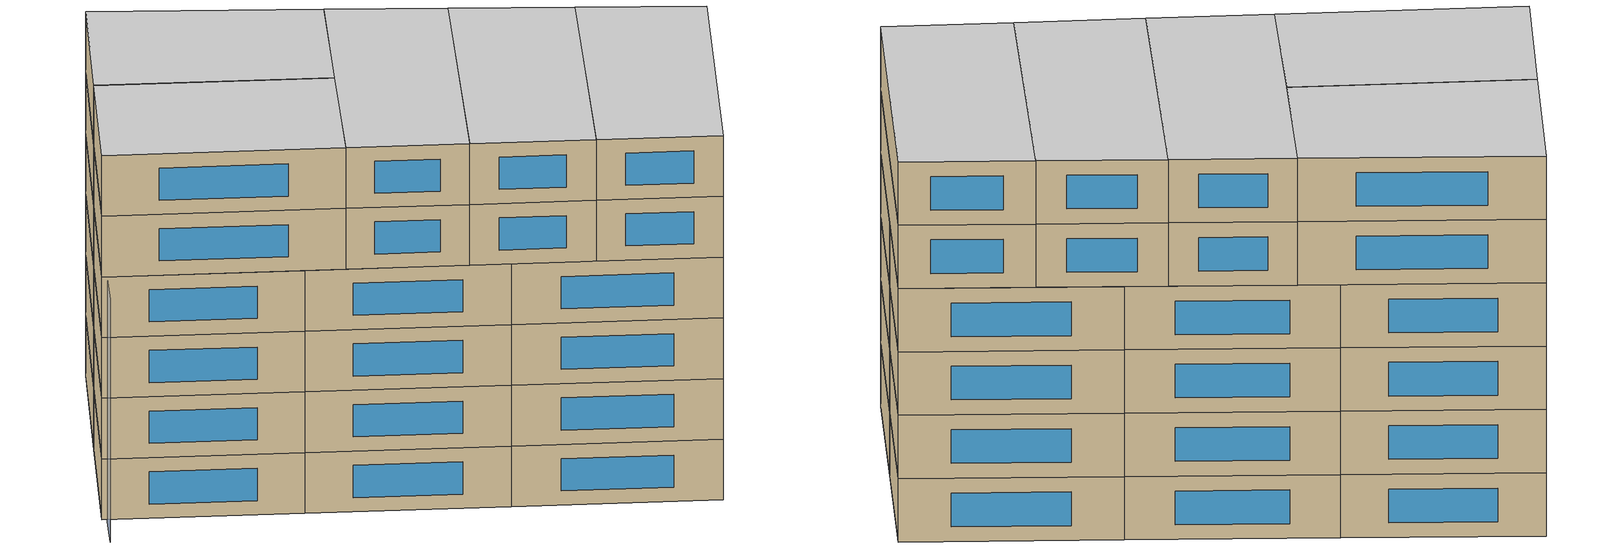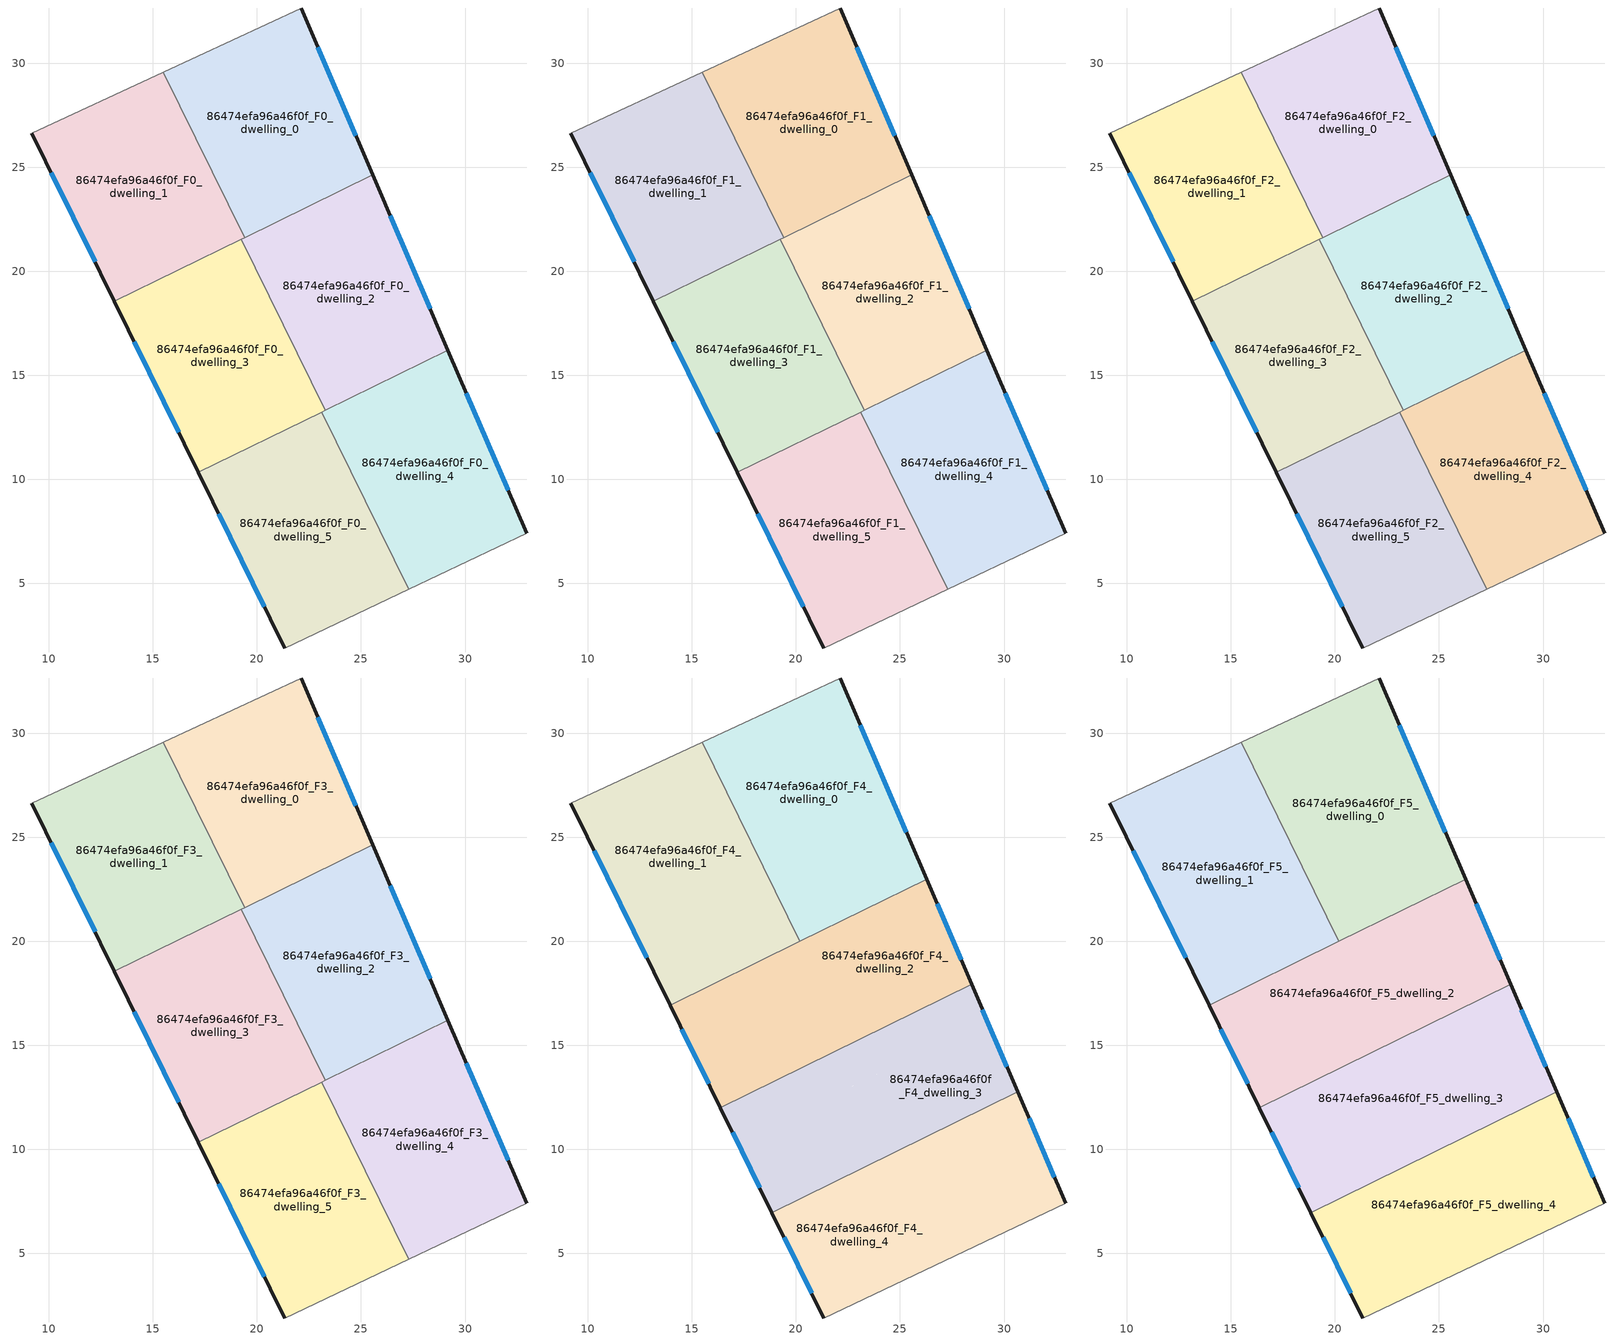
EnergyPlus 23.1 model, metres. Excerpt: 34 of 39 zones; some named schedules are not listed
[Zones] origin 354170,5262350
86474efa96a46f0f_F0_dwelling_0
 floor ground (EU_floor_Construction): 22.13,32.65 25.56,24.64 19.41,21.62 15.5,29.57 z0
 wall outside (EU_wall_Construction): 25.56,24.64 22.13,32.65 z0:3
 wall adiabatic (EU_wall_Construction): 22.13,32.65 15.5,29.57 z0:3
 wall to 86474efa96a46f0f_F0_dwelling_1 (EU_wall_Construction): 15.5,29.57 19.41,21.62 z0:3
 wall to 86474efa96a46f0f_F0_dwelling_2 (EU_wall_Construction): 19.41,21.62 25.56,24.64 z0:3
 window (EU_Window_Construction): 24.76,26.52 22.93,30.77 z0.7:2.3
86474efa96a46f0f_F0_dwelling_1
 floor ground (EU_floor_Construction): 15.5,29.57 19.41,21.62 13.16,18.55 9.19,26.63 z0
 wall outside (EU_wall_Construction): 9.19,26.63 13.16,18.55 z0:3
 wall adiabatic (EU_wall_Construction): 15.5,29.57 9.19,26.63 z0:3
 wall to 86474efa96a46f0f_F0_dwelling_3 (EU_wall_Construction): 13.16,18.55 19.26,21.55 z0:3
 wall to 86474efa96a46f0f_F0_dwelling_2 (EU_wall_Construction): 19.26,21.54 19.41,21.62 z0:3
 window (EU_Window_Construction): 10.12,24.74 12.22,20.45 z0.7:2.3
86474efa96a46f0f_F0_dwelling_2
 floor ground (EU_floor_Construction): 25.56,24.64 29.18,16.22 23.29,13.33 19.26,21.54 z0
 wall outside (EU_wall_Construction): 29.18,16.22 25.56,24.64 z0:3
 wall to 86474efa96a46f0f_F0_dwelling_3 (EU_wall_Construction): 19.26,21.54 23.29,13.33 z0:3
 wall to 86474efa96a46f0f_F0_dwelling_4 (EU_wall_Construction): 23.29,13.33 29.18,16.22 z0:3
 window (EU_Window_Construction): 28.33,18.19 26.41,22.66 z0.7:2.3
86474efa96a46f0f_F0_dwelling_3
 floor ground (EU_floor_Construction): 19.26,21.54 23.29,13.33 17.19,10.34 13.16,18.55 z0
 wall outside (EU_wall_Construction): 13.16,18.55 17.19,10.34 z0:3
 wall to 86474efa96a46f0f_F0_dwelling_5 (EU_wall_Construction): 17.19,10.34 23.11,13.24 z0:3
 wall to 86474efa96a46f0f_F0_dwelling_4 (EU_wall_Construction): 23.1,13.24 23.29,13.33 z0:3
 window (EU_Window_Construction): 14.1,16.62 16.25,12.27 z0.7:2.3
86474efa96a46f0f_F0_dwelling_4
 floor ground (EU_floor_Construction): 29.18,16.22 32.96,7.4 27.29,4.72 23.1,13.24 z0
 wall outside (EU_wall_Construction): 32.96,7.4 29.18,16.22 z0:3
 wall adiabatic (EU_wall_Construction): 27.29,4.72 32.96,7.4 z0:3
 wall to 86474efa96a46f0f_F0_dwelling_5 (EU_wall_Construction): 23.1,13.24 27.29,4.72 z0:3
 window (EU_Window_Construction): 32.07,9.47 30.07,14.15 z0.7:2.3
86474efa96a46f0f_F0_dwelling_5
 floor ground (EU_floor_Construction): 23.1,13.24 27.29,4.72 21.34,1.9 17.19,10.34 z0
 wall outside (EU_wall_Construction): 17.19,10.34 21.34,1.9 z0:3
 wall adiabatic (EU_wall_Construction): 21.34,1.9 27.29,4.72 z0:3
 window (EU_Window_Construction): 18.17,8.36 20.36,3.88 z0.7:2.3
86474efa96a46f0f_F1_dwelling_0
 floor to 86474efa96a46f0f_F0_dwelling_0 (EU_floor_Construction): 22.13,32.65 25.56,24.64 19.41,21.62 15.5,29.57 z3
 wall outside (EU_wall_Construction): 25.56,24.64 22.13,32.65 z3:6
 wall adiabatic (EU_wall_Construction): 22.13,32.65 15.5,29.57 z3:6
 wall to 86474efa96a46f0f_F1_dwelling_1 (EU_wall_Construction): 15.5,29.57 19.41,21.62 z3:6
 wall to 86474efa96a46f0f_F1_dwelling_2 (EU_wall_Construction): 19.41,21.62 25.56,24.64 z3:6
 window (EU_Window_Construction): 24.76,26.52 22.93,30.77 z3.7:5.3
86474efa96a46f0f_F1_dwelling_1
 floor to 86474efa96a46f0f_F0_dwelling_1 (EU_floor_Construction): 15.5,29.57 19.41,21.62 13.16,18.55 9.19,26.63 z3
 wall outside (EU_wall_Construction): 9.19,26.63 13.16,18.55 z3:6
 wall adiabatic (EU_wall_Construction): 15.5,29.57 9.19,26.63 z3:6
 wall to 86474efa96a46f0f_F1_dwelling_3 (EU_wall_Construction): 13.16,18.55 19.26,21.55 z3:6
 wall to 86474efa96a46f0f_F1_dwelling_2 (EU_wall_Construction): 19.26,21.54 19.41,21.62 z3:6
 window (EU_Window_Construction): 10.12,24.74 12.22,20.45 z3.7:5.3
86474efa96a46f0f_F1_dwelling_2
 floor to 86474efa96a46f0f_F0_dwelling_2 (EU_floor_Construction): 25.56,24.64 29.18,16.22 23.29,13.33 19.26,21.54 z3
 wall outside (EU_wall_Construction): 29.18,16.22 25.56,24.64 z3:6
 wall to 86474efa96a46f0f_F1_dwelling_3 (EU_wall_Construction): 19.26,21.54 23.29,13.33 z3:6
 wall to 86474efa96a46f0f_F1_dwelling_4 (EU_wall_Construction): 23.29,13.33 29.18,16.22 z3:6
 window (EU_Window_Construction): 28.33,18.19 26.41,22.66 z3.7:5.3
86474efa96a46f0f_F1_dwelling_3
 floor to 86474efa96a46f0f_F0_dwelling_3 (EU_floor_Construction): 19.26,21.54 23.29,13.33 17.19,10.34 13.16,18.55 z3
 wall outside (EU_wall_Construction): 13.16,18.55 17.19,10.34 z3:6
 wall to 86474efa96a46f0f_F1_dwelling_5 (EU_wall_Construction): 17.19,10.34 23.11,13.24 z3:6
 wall to 86474efa96a46f0f_F1_dwelling_4 (EU_wall_Construction): 23.1,13.24 23.29,13.33 z3:6
 window (EU_Window_Construction): 14.1,16.62 16.25,12.27 z3.7:5.3
86474efa96a46f0f_F1_dwelling_4
 floor to 86474efa96a46f0f_F0_dwelling_4 (EU_floor_Construction): 29.18,16.22 32.96,7.4 27.29,4.72 23.1,13.24 z3
 wall outside (EU_wall_Construction): 32.96,7.4 29.18,16.22 z3:6
 wall adiabatic (EU_wall_Construction): 27.29,4.72 32.96,7.4 z3:6
 wall to 86474efa96a46f0f_F1_dwelling_5 (EU_wall_Construction): 23.1,13.24 27.29,4.72 z3:6
 window (EU_Window_Construction): 32.07,9.47 30.07,14.15 z3.7:5.3
86474efa96a46f0f_F1_dwelling_5
 floor to 86474efa96a46f0f_F0_dwelling_5 (EU_floor_Construction): 23.1,13.24 27.29,4.72 21.34,1.9 17.19,10.34 z3
 wall outside (EU_wall_Construction): 17.19,10.34 21.34,1.9 z3:6
 wall adiabatic (EU_wall_Construction): 21.34,1.9 27.29,4.72 z3:6
 window (EU_Window_Construction): 18.17,8.36 20.36,3.88 z3.7:5.3
86474efa96a46f0f_F2_dwelling_0
 floor to 86474efa96a46f0f_F1_dwelling_0 (EU_floor_Construction): 22.13,32.65 25.56,24.64 19.41,21.62 15.5,29.57 z6
 wall outside (EU_wall_Construction): 25.56,24.64 22.13,32.65 z6:9
 wall adiabatic (EU_wall_Construction): 22.13,32.65 15.5,29.57 z6:9
 wall to 86474efa96a46f0f_F2_dwelling_1 (EU_wall_Construction): 15.5,29.57 19.41,21.62 z6:9
 wall to 86474efa96a46f0f_F2_dwelling_2 (EU_wall_Construction): 19.41,21.62 25.56,24.64 z6:9
 window (EU_Window_Construction): 24.76,26.52 22.93,30.77 z6.7:8.3
86474efa96a46f0f_F2_dwelling_1
 floor to 86474efa96a46f0f_F1_dwelling_1 (EU_floor_Construction): 15.5,29.57 19.41,21.62 13.16,18.55 9.19,26.63 z6
 wall outside (EU_wall_Construction): 9.19,26.63 13.16,18.55 z6:9
 wall adiabatic (EU_wall_Construction): 15.5,29.57 9.19,26.63 z6:9
 wall to 86474efa96a46f0f_F2_dwelling_3 (EU_wall_Construction): 13.16,18.55 19.26,21.55 z6:9
 wall to 86474efa96a46f0f_F2_dwelling_2 (EU_wall_Construction): 19.26,21.54 19.41,21.62 z6:9
 window (EU_Window_Construction): 10.12,24.74 12.22,20.45 z6.7:8.3
86474efa96a46f0f_F2_dwelling_2
 floor to 86474efa96a46f0f_F1_dwelling_2 (EU_floor_Construction): 25.56,24.64 29.18,16.22 23.29,13.33 19.26,21.54 z6
 wall outside (EU_wall_Construction): 29.18,16.22 25.56,24.64 z6:9
 wall to 86474efa96a46f0f_F2_dwelling_3 (EU_wall_Construction): 19.26,21.54 23.29,13.33 z6:9
 wall to 86474efa96a46f0f_F2_dwelling_4 (EU_wall_Construction): 23.29,13.33 29.18,16.22 z6:9
 window (EU_Window_Construction): 28.33,18.19 26.41,22.66 z6.7:8.3
86474efa96a46f0f_F2_dwelling_3
 floor to 86474efa96a46f0f_F1_dwelling_3 (EU_floor_Construction): 19.26,21.54 23.29,13.33 17.19,10.34 13.16,18.55 z6
 wall outside (EU_wall_Construction): 13.16,18.55 17.19,10.34 z6:9
 wall to 86474efa96a46f0f_F2_dwelling_5 (EU_wall_Construction): 17.19,10.34 23.11,13.24 z6:9
 wall to 86474efa96a46f0f_F2_dwelling_4 (EU_wall_Construction): 23.1,13.24 23.29,13.33 z6:9
 window (EU_Window_Construction): 14.1,16.62 16.25,12.27 z6.7:8.3
86474efa96a46f0f_F2_dwelling_4
 floor to 86474efa96a46f0f_F1_dwelling_4 (EU_floor_Construction): 29.18,16.22 32.96,7.4 27.29,4.72 23.1,13.24 z6
 wall outside (EU_wall_Construction): 32.96,7.4 29.18,16.22 z6:9
 wall adiabatic (EU_wall_Construction): 27.29,4.72 32.96,7.4 z6:9
 wall to 86474efa96a46f0f_F2_dwelling_5 (EU_wall_Construction): 23.1,13.24 27.29,4.72 z6:9
 window (EU_Window_Construction): 32.07,9.47 30.07,14.15 z6.7:8.3
86474efa96a46f0f_F2_dwelling_5
 floor to 86474efa96a46f0f_F1_dwelling_5 (EU_floor_Construction): 23.1,13.24 27.29,4.72 21.34,1.9 17.19,10.34 z6
 wall outside (EU_wall_Construction): 17.19,10.34 21.34,1.9 z6:9
 wall adiabatic (EU_wall_Construction): 21.34,1.9 27.29,4.72 z6:9
 window (EU_Window_Construction): 18.17,8.36 20.36,3.88 z6.7:8.3
86474efa96a46f0f_F3_dwelling_0
 floor to 86474efa96a46f0f_F2_dwelling_0 (EU_floor_Construction): 22.13,32.65 25.56,24.64 19.41,21.62 15.5,29.57 z9
 wall outside (EU_wall_Construction): 25.56,24.64 22.13,32.65 z9:12
 wall adiabatic (EU_wall_Construction): 22.13,32.65 15.5,29.57 z9:12
 wall to 86474efa96a46f0f_F3_dwelling_1 (EU_wall_Construction): 15.5,29.57 19.41,21.62 z9:12
 wall to 86474efa96a46f0f_F3_dwelling_2 (EU_wall_Construction): 19.41,21.62 25.56,24.64 z9:12
 window (EU_Window_Construction): 24.76,26.52 22.93,30.77 z9.7:11.3
 ceiling adiabatic (EU_roof_Construction): 25.56,24.64 22.13,32.65 15.5,29.57 19.41,21.62 z12
86474efa96a46f0f_F3_dwelling_1
 floor to 86474efa96a46f0f_F2_dwelling_1 (EU_floor_Construction): 15.5,29.57 19.41,21.62 13.16,18.55 9.19,26.63 z9
 wall outside (EU_wall_Construction): 9.19,26.63 13.16,18.55 z9:12
 wall adiabatic (EU_wall_Construction): 15.5,29.57 9.19,26.63 z9:12
 wall to 86474efa96a46f0f_F3_dwelling_3 (EU_wall_Construction): 13.16,18.55 19.26,21.55 z9:12
 wall to 86474efa96a46f0f_F3_dwelling_2 (EU_wall_Construction): 19.26,21.54 19.41,21.62 z9:12
 window (EU_Window_Construction): 10.12,24.74 12.22,20.45 z9.7:11.3
 ceiling adiabatic (EU_roof_Construction): 19.39,21.61 15.49,29.56 9.19,26.63 13.16,18.55 z12
86474efa96a46f0f_F3_dwelling_2
 floor to 86474efa96a46f0f_F2_dwelling_2 (EU_floor_Construction): 25.56,24.64 29.18,16.22 23.29,13.33 19.26,21.54 z9
 wall outside (EU_wall_Construction): 29.18,16.22 25.56,24.64 z9:12
 wall to 86474efa96a46f0f_F3_dwelling_3 (EU_wall_Construction): 19.26,21.54 23.29,13.33 z9:12
 wall to 86474efa96a46f0f_F3_dwelling_4 (EU_wall_Construction): 23.29,13.33 29.18,16.22 z9:12
 window (EU_Window_Construction): 28.33,18.19 26.41,22.66 z9.7:11.3
86474efa96a46f0f_F3_dwelling_3
 floor to 86474efa96a46f0f_F2_dwelling_3 (EU_floor_Construction): 19.26,21.54 23.29,13.33 17.19,10.34 13.16,18.55 z9
 wall outside (EU_wall_Construction): 13.16,18.55 17.19,10.34 z9:12
 wall to 86474efa96a46f0f_F3_dwelling_5 (EU_wall_Construction): 17.19,10.34 23.11,13.24 z9:12
 wall to 86474efa96a46f0f_F3_dwelling_4 (EU_wall_Construction): 23.1,13.24 23.29,13.33 z9:12
 window (EU_Window_Construction): 14.1,16.62 16.25,12.27 z9.7:11.3
86474efa96a46f0f_F3_dwelling_4
 floor to 86474efa96a46f0f_F2_dwelling_4 (EU_floor_Construction): 29.18,16.22 32.96,7.4 27.29,4.72 23.1,13.24 z9
 wall outside (EU_wall_Construction): 32.96,7.4 29.18,16.22 z9:12
 wall adiabatic (EU_wall_Construction): 27.29,4.72 32.96,7.4 z9:12
 wall to 86474efa96a46f0f_F3_dwelling_5 (EU_wall_Construction): 23.1,13.24 27.29,4.72 z9:12
 window (EU_Window_Construction): 32.07,9.47 30.07,14.15 z9.7:11.3
86474efa96a46f0f_F3_dwelling_5
 floor to 86474efa96a46f0f_F2_dwelling_5 (EU_floor_Construction): 23.1,13.24 27.29,4.72 21.34,1.9 17.19,10.34 z9
 wall outside (EU_wall_Construction): 17.19,10.34 21.34,1.9 z9:12
 wall adiabatic (EU_wall_Construction): 21.34,1.9 27.29,4.72 z9:12
 window (EU_Window_Construction): 18.17,8.36 20.36,3.88 z9.7:11.3
86474efa96a46f0f_F4_dwelling_0
 floor to 86474efa96a46f0f_F3_dwelling_1 (EU_floor_Construction): 15.5,29.57 19.41,21.62 19.39,21.61 15.49,29.56 z12
 floor to 86474efa96a46f0f_F3_dwelling_2 (EU_floor_Construction): 25.56,24.64 26.28,22.98 20.19,19.99 19.39,21.61 z12
 floor adiabatic (EU_floor_Construction): 22.13,32.65 25.56,24.64 19.39,21.61 19.41,21.62 15.5,29.57 z12
 wall outside (EU_wall_Construction): 26.28,22.98 22.13,32.65 z12:15
 wall adiabatic (EU_wall_Construction): 22.13,32.65 15.49,29.57 z12:15
 wall to 86474efa96a46f0f_F4_dwelling_1 (EU_wall_Construction): 15.49,29.57 20.19,19.99 z12:15
 wall to 86474efa96a46f0f_F4_dwelling_2 (EU_wall_Construction): 20.19,19.99 26.28,22.98 z12:15
 window (EU_Window_Construction): 25.3,25.25 23.1,30.38 z12.7:14.3
86474efa96a46f0f_F4_dwelling_1
 floor to 86474efa96a46f0f_F3_dwelling_2 (EU_floor_Construction): 19.39,21.61 20.19,19.99 20.05,19.92 19.26,21.54 z12
 floor to 86474efa96a46f0f_F3_dwelling_3 (EU_floor_Construction): 19.26,21.54 20.05,19.92 13.95,16.93 13.16,18.55 z12
 floor adiabatic (EU_floor_Construction): 15.49,29.57 19.39,21.61 13.16,18.55 9.19,26.63 z12
 wall outside (EU_wall_Construction): 9.19,26.63 13.95,16.93 z12:15
 wall adiabatic (EU_wall_Construction): 15.49,29.57 9.19,26.63 z12:15
 wall to 86474efa96a46f0f_F4_dwelling_2 (EU_wall_Construction): 13.95,16.93 20.19,19.99 z12:15
 window (EU_Window_Construction): 10.31,24.35 12.83,19.21 z12.7:14.3
86474efa96a46f0f_F4_dwelling_2
 floor to 86474efa96a46f0f_F3_dwelling_2 (EU_floor_Construction): 26.28,22.98 28.44,17.92 22.47,14.99 20.05,19.92 z12
 floor to 86474efa96a46f0f_F3_dwelling_3 (EU_floor_Construction): 20.05,19.92 22.47,14.99 16.37,12 13.95,16.93 z12
 wall outside (EU_wall_Construction): 13.95,16.93 16.37,12 / 28.44,17.92 26.28,22.98 z12:15
 wall to 86474efa96a46f0f_F4_dwelling_3 (EU_wall_Construction): 16.37,12 28.44,17.92 z12:15
 window (EU_Window_Construction): 14.52,15.77 15.81,13.16 / 27.93,19.11 26.79,21.79 z12.7:14.3
86474efa96a46f0f_F4_dwelling_3
 floor to 86474efa96a46f0f_F3_dwelling_3 (EU_floor_Construction): 22.47,14.99 23.29,13.33 17.19,10.34 16.37,12 z12
 floor to 86474efa96a46f0f_F3_dwelling_2 (EU_floor_Construction): 28.44,17.92 29.18,16.22 23.29,13.33 22.47,14.99 z12
 floor to 86474efa96a46f0f_F3_dwelling_4 (EU_floor_Construction): 29.18,16.22 30.66,12.76 24.76,9.87 23.1,13.24 z12
 floor to 86474efa96a46f0f_F3_dwelling_5 (EU_floor_Construction): 23.1,13.24 24.76,9.87 18.85,6.97 17.19,10.34 z12
 wall outside (EU_wall_Construction): 16.37,12 18.85,6.97 / 30.66,12.76 28.44,17.92 z12:15
 wall to 86474efa96a46f0f_F4_dwelling_4 (EU_wall_Construction): 18.85,6.97 30.66,12.76 z12:15
 window (EU_Window_Construction): 16.95,10.82 18.27,8.15 / 30.14,13.98 28.96,16.71 z12.7:14.3
86474efa96a46f0f_F4_dwelling_4
 floor to 86474efa96a46f0f_F3_dwelling_4 (EU_floor_Construction): 30.66,12.76 32.96,7.4 27.29,4.72 24.76,9.87 z12
 floor to 86474efa96a46f0f_F3_dwelling_5 (EU_floor_Construction): 24.76,9.87 27.29,4.72 21.34,1.9 18.85,6.97 z12
 wall outside (EU_wall_Construction): 18.85,6.97 21.34,1.9 / 32.96,7.4 30.66,12.76 z12:15
 wall adiabatic (EU_wall_Construction): 21.34,1.9 32.96,7.4 z12:15
 window (EU_Window_Construction): 19.43,5.78 20.75,3.09 / 32.42,8.66 31.2,11.5 z12.7:14.3
86474efa96a46f0f_F5_dwelling_0
 floor to 86474efa96a46f0f_F4_dwelling_0 (EU_floor_Construction): 22.13,32.65 26.28,22.98 20.19,19.99 15.49,29.57 z15
 wall outside (EU_wall_Construction): 26.28,22.98 22.13,32.65 z15:18
 wall adiabatic (EU_wall_Construction): 22.13,32.65 15.49,29.57 z15:18
 wall to 86474efa96a46f0f_F5_dwelling_1 (EU_wall_Construction): 15.49,29.57 20.19,19.99 z15:18
 wall to 86474efa96a46f0f_F5_dwelling_2 (EU_wall_Construction): 20.19,19.99 26.28,22.98 z15:18
 window (EU_Window_Construction): 25.3,25.25 23.1,30.38 z15.7:17.3
 ceiling to 86474efa96a46f0f_F6_dwelling_0 (EU_floor_Construction): 26.28,22.98 22.13,32.65 15.49,29.57 20.19,19.99 z18
86474efa96a46f0f_F5_dwelling_1
 floor to 86474efa96a46f0f_F4_dwelling_1 (EU_floor_Construction): 15.49,29.57 20.19,19.99 13.95,16.93 9.19,26.63 z15
 wall outside (EU_wall_Construction): 9.19,26.63 13.95,16.93 z15:18
 wall adiabatic (EU_wall_Construction): 15.49,29.57 9.19,26.63 z15:18
 wall to 86474efa96a46f0f_F5_dwelling_2 (EU_wall_Construction): 13.95,16.93 20.19,19.99 z15:18
 window (EU_Window_Construction): 10.31,24.35 12.83,19.21 z15.7:17.3
 ceiling to 86474efa96a46f0f_F6_dwelling_1 (EU_floor_Construction): 20.19,19.99 15.49,29.57 9.19,26.63 13.95,16.93 z18
86474efa96a46f0f_F5_dwelling_2
 floor to 86474efa96a46f0f_F4_dwelling_2 (EU_floor_Construction): 26.28,22.98 28.44,17.92 16.37,12 13.95,16.93 z15
 wall outside (EU_wall_Construction): 13.95,16.93 16.37,12 / 28.44,17.92 26.28,22.98 z15:18
 wall to 86474efa96a46f0f_F5_dwelling_3 (EU_wall_Construction): 16.37,12 28.44,17.92 z15:18
 window (EU_Window_Construction): 14.52,15.77 15.81,13.16 / 27.93,19.11 26.79,21.79 z15.7:17.3
 ceiling to 86474efa96a46f0f_F6_dwelling_2 (EU_floor_Construction): 28.44,17.92 26.28,22.98 13.95,16.93 16.37,12 z18
86474efa96a46f0f_F5_dwelling_3
 floor to 86474efa96a46f0f_F4_dwelling_3 (EU_floor_Construction): 28.44,17.92 30.66,12.76 18.85,6.97 16.37,12 z15
 wall outside (EU_wall_Construction): 16.37,12 18.85,6.97 / 30.66,12.76 28.44,17.92 z15:18
 wall to 86474efa96a46f0f_F5_dwelling_4 (EU_wall_Construction): 18.85,6.97 30.66,12.76 z15:18
 window (EU_Window_Construction): 16.95,10.82 18.27,8.15 / 30.14,13.98 28.96,16.71 z15.7:17.3
 ceiling to 86474efa96a46f0f_F6_dwelling_3 (EU_floor_Construction): 30.66,12.76 28.44,17.92 16.37,12 18.85,6.97 z18
86474efa96a46f0f_F5_dwelling_4
 floor to 86474efa96a46f0f_F4_dwelling_4 (EU_floor_Construction): 30.66,12.76 32.96,7.4 21.34,1.9 18.85,6.97 z15
 wall outside (EU_wall_Construction): 18.85,6.97 21.34,1.9 / 32.96,7.4 30.66,12.76 z15:18
 wall adiabatic (EU_wall_Construction): 21.34,1.9 32.96,7.4 z15:18
 window (EU_Window_Construction): 19.43,5.78 20.75,3.09 / 32.42,8.66 31.2,11.5 z15.7:17.3
 ceiling to 86474efa96a46f0f_F6_dwelling_4 (EU_floor_Construction): 32.96,7.4 30.66,12.76 18.85,6.97 21.34,1.9 z18
shading: 22.13,32.65 7.3,25.46 z0:12
[Building]
EU S2 Campaign: North Axis=0; Terrain=City; Solar Distribution=FullExterior
[Site:Location]
Budapest.Ferenc.Liszt.Intl.AP: Latitude=47.437; Longitude=19.256; Time Zone=1; Elevation=185
[SizingPeriod:WeatherFileDays]
AnnualSizingPeriod: Begin Month=1; Begin Day of Month=1; End Month=12; End Day of Month=31; Day of Week for Start Day=Monday; Use Weather File Daylight Saving Period=No; Use Weather File Rain and Snow Indicators=No
[MATERIAL]
EU_InternalMass_Material: Roughness=MediumRough; Thickness=0.1; Conductivity=1; Density=1800; Specific Heat=900; Thermal Absorptance=0.9; Solar Absorptance=0.7; Visible Absorptance=0.7
[MATERIAL:NOMASS] Roughness=MediumRough; Thermal Absorptance=0.9; Solar Absorptance=0.7; Visible Absorptance=0.7
Name | Thermal Resistance
EU_wall_NoMass | 0.832559
EU_roof_NoMass | 1.39638
EU_floor_NoMass | 0.872794
[WINDOWMATERIAL:SIMPLEGLAZINGSYSTEM]
EU_Window_SimpleGlazing: UFactor=2.79869; Solar Heat Gain Coefficient=0.75; Visible Transmittance=0.75
[CONSTRUCTION]
EU_wall_Construction: EU_wall_NoMass
EU_roof_Construction: EU_roof_NoMass
EU_floor_Construction: EU_floor_NoMass
EU_Window_Construction: EU_Window_SimpleGlazing
EU_InternalMass_Construction: EU_InternalMass_Material
[ZONE] Type=1; Multiplier=1; Ceiling Height=autocalculate; Floor Area=autocalculate; Part of Total Floor Area=Yes
Name | Volume
86474efa96a46f0f_F0_dwelling_0; 86474efa96a46f0f_F1_dwelling_0; 86474efa96a46f0f_F2_dwelling_0; 86474efa96a46f0f_F3_dwelling_0; 86474efa96a46f0f_F0_dwelling_1; 86474efa96a46f0f_F1_dwelling_1; 86474efa96a46f0f_F2_dwelling_1; 86474efa96a46f0f_F3_dwelling_1 | 186.541
86474efa96a46f0f_F4_dwelling_0; 86474efa96a46f0f_F5_dwelling_0 | 223.846
86474efa96a46f0f_F4_dwelling_1; 86474efa96a46f0f_F5_dwelling_1 | 223.842
86474efa96a46f0f_F0_dwelling_2; 86474efa96a46f0f_F1_dwelling_2; 86474efa96a46f0f_F2_dwelling_2; 86474efa96a46f0f_F3_dwelling_2 | 186.528
86474efa96a46f0f_F4_dwelling_2; 86474efa96a46f0f_F5_dwelling_2 | 223.853
86474efa96a46f0f_F0_dwelling_3; 86474efa96a46f0f_F1_dwelling_3; 86474efa96a46f0f_F2_dwelling_3; 86474efa96a46f0f_F3_dwelling_3 | 186.523
86474efa96a46f0f_F4_dwelling_3; 86474efa96a46f0f_F5_dwelling_3 | 223.848
86474efa96a46f0f_F0_dwelling_4; 86474efa96a46f0f_F1_dwelling_4; 86474efa96a46f0f_F2_dwelling_4; 86474efa96a46f0f_F3_dwelling_4 | 186.53
86474efa96a46f0f_F4_dwelling_4; 86474efa96a46f0f_F5_dwelling_4 | 223.835
86474efa96a46f0f_F0_dwelling_5; 86474efa96a46f0f_F1_dwelling_5; 86474efa96a46f0f_F2_dwelling_5; 86474efa96a46f0f_F3_dwelling_5 | 186.538
[INTERNALMASS] Construction=EU_InternalMass_Construction
Name | Zone or ZoneList | Surface Area
86474efa96a46f0f_F0_dwelling_0_EU_InternalMass | 86474efa96a46f0f_F0_dwelling_0 | 62.1804
86474efa96a46f0f_F0_dwelling_1_EU_InternalMass | 86474efa96a46f0f_F0_dwelling_1 | 62.1802
86474efa96a46f0f_F0_dwelling_2_EU_InternalMass | 86474efa96a46f0f_F0_dwelling_2 | 62.1746
86474efa96a46f0f_F0_dwelling_3_EU_InternalMass | 86474efa96a46f0f_F0_dwelling_3 | 62.1757
86474efa96a46f0f_F0_dwelling_4_EU_InternalMass | 86474efa96a46f0f_F0_dwelling_4 | 62.1774
86474efa96a46f0f_F0_dwelling_5_EU_InternalMass | 86474efa96a46f0f_F0_dwelling_5 | 62.1794
86474efa96a46f0f_F1_dwelling_0_EU_InternalMass | 86474efa96a46f0f_F1_dwelling_0 | 62.1804
86474efa96a46f0f_F1_dwelling_1_EU_InternalMass | 86474efa96a46f0f_F1_dwelling_1 | 62.1802
86474efa96a46f0f_F1_dwelling_2_EU_InternalMass | 86474efa96a46f0f_F1_dwelling_2 | 62.1746
86474efa96a46f0f_F1_dwelling_3_EU_InternalMass | 86474efa96a46f0f_F1_dwelling_3 | 62.1757
86474efa96a46f0f_F1_dwelling_4_EU_InternalMass | 86474efa96a46f0f_F1_dwelling_4 | 62.1774
86474efa96a46f0f_F1_dwelling_5_EU_InternalMass | 86474efa96a46f0f_F1_dwelling_5 | 62.1794
86474efa96a46f0f_F2_dwelling_0_EU_InternalMass | 86474efa96a46f0f_F2_dwelling_0 | 62.1804
86474efa96a46f0f_F2_dwelling_1_EU_InternalMass | 86474efa96a46f0f_F2_dwelling_1 | 62.1802
86474efa96a46f0f_F2_dwelling_2_EU_InternalMass | 86474efa96a46f0f_F2_dwelling_2 | 62.1746
86474efa96a46f0f_F2_dwelling_3_EU_InternalMass | 86474efa96a46f0f_F2_dwelling_3 | 62.1757
86474efa96a46f0f_F2_dwelling_4_EU_InternalMass | 86474efa96a46f0f_F2_dwelling_4 | 62.1774
86474efa96a46f0f_F2_dwelling_5_EU_InternalMass | 86474efa96a46f0f_F2_dwelling_5 | 62.1794
86474efa96a46f0f_F3_dwelling_0_EU_InternalMass | 86474efa96a46f0f_F3_dwelling_0 | 62.1804
86474efa96a46f0f_F3_dwelling_1_EU_InternalMass | 86474efa96a46f0f_F3_dwelling_1 | 62.1802
86474efa96a46f0f_F3_dwelling_2_EU_InternalMass | 86474efa96a46f0f_F3_dwelling_2 | 62.1746
86474efa96a46f0f_F3_dwelling_3_EU_InternalMass | 86474efa96a46f0f_F3_dwelling_3 | 62.1757
86474efa96a46f0f_F3_dwelling_4_EU_InternalMass | 86474efa96a46f0f_F3_dwelling_4 | 62.1774
86474efa96a46f0f_F3_dwelling_5_EU_InternalMass | 86474efa96a46f0f_F3_dwelling_5 | 62.1794
86474efa96a46f0f_F4_dwelling_0_EU_InternalMass | 86474efa96a46f0f_F4_dwelling_0 | 74.6144
86474efa96a46f0f_F4_dwelling_1_EU_InternalMass | 86474efa96a46f0f_F4_dwelling_1 | 74.6144
86474efa96a46f0f_F4_dwelling_2_EU_InternalMass | 86474efa96a46f0f_F4_dwelling_2 | 74.6175
86474efa96a46f0f_F4_dwelling_3_EU_InternalMass | 86474efa96a46f0f_F4_dwelling_3 | 74.6162
86474efa96a46f0f_F4_dwelling_4_EU_InternalMass | 86474efa96a46f0f_F4_dwelling_4 | 74.6117
86474efa96a46f0f_F5_dwelling_0_EU_InternalMass | 86474efa96a46f0f_F5_dwelling_0 | 74.6144
86474efa96a46f0f_F5_dwelling_1_EU_InternalMass | 86474efa96a46f0f_F5_dwelling_1 | 74.6144
86474efa96a46f0f_F5_dwelling_2_EU_InternalMass | 86474efa96a46f0f_F5_dwelling_2 | 74.6175
86474efa96a46f0f_F5_dwelling_3_EU_InternalMass | 86474efa96a46f0f_F5_dwelling_3 | 74.6162
86474efa96a46f0f_F5_dwelling_4_EU_InternalMass | 86474efa96a46f0f_F5_dwelling_4 | 74.6117
[OTHEREQUIPMENT] Fuel Type=Electricity; Design Level Calculation Method=Watts/Area; Power per Zone Floor Area=1; Fraction Latent=0; Fraction Radiant=0; Fraction Lost=0; Carbon Dioxide Generation Rate=0; EndUse Subcategory=EU_Step8_InternalGains
Name | Zone or ZoneList or Space or SpaceList | Schedule
EU_Step8_InternalGain_86474efa96a46f0f_F0_dwelling_0_f000 | 86474efa96a46f0f_F0_dwelling_0 | EU_Step8_GainSchedule_86474efa96a46f0f_F0_dwelling_0_f000
EU_Step8_InternalGain_86474efa96a46f0f_F0_dwelling_1_f000 | 86474efa96a46f0f_F0_dwelling_1 | EU_Step8_GainSchedule_86474efa96a46f0f_F0_dwelling_1_f000
EU_Step8_InternalGain_86474efa96a46f0f_F0_dwelling_2_f000 | 86474efa96a46f0f_F0_dwelling_2 | EU_Step8_GainSchedule_86474efa96a46f0f_F0_dwelling_2_f000
EU_Step8_InternalGain_86474efa96a46f0f_F0_dwelling_3_f000 | 86474efa96a46f0f_F0_dwelling_3 | EU_Step8_GainSchedule_86474efa96a46f0f_F0_dwelling_3_f000
EU_Step8_InternalGain_86474efa96a46f0f_F0_dwelling_4_f000 | 86474efa96a46f0f_F0_dwelling_4 | EU_Step8_GainSchedule_86474efa96a46f0f_F0_dwelling_4_f000
EU_Step8_InternalGain_86474efa96a46f0f_F0_dwelling_5_f000 | 86474efa96a46f0f_F0_dwelling_5 | EU_Step8_GainSchedule_86474efa96a46f0f_F0_dwelling_5_f000
EU_Step8_InternalGain_86474efa96a46f0f_F1_dwelling_0_f000 | 86474efa96a46f0f_F1_dwelling_0 | EU_Step8_GainSchedule_86474efa96a46f0f_F1_dwelling_0_f000
EU_Step8_InternalGain_86474efa96a46f0f_F1_dwelling_1_f000 | 86474efa96a46f0f_F1_dwelling_1 | EU_Step8_GainSchedule_86474efa96a46f0f_F1_dwelling_1_f000
EU_Step8_InternalGain_86474efa96a46f0f_F1_dwelling_2_f000 | 86474efa96a46f0f_F1_dwelling_2 | EU_Step8_GainSchedule_86474efa96a46f0f_F1_dwelling_2_f000
EU_Step8_InternalGain_86474efa96a46f0f_F1_dwelling_3_f000 | 86474efa96a46f0f_F1_dwelling_3 | EU_Step8_GainSchedule_86474efa96a46f0f_F1_dwelling_3_f000
EU_Step8_InternalGain_86474efa96a46f0f_F1_dwelling_4_f000 | 86474efa96a46f0f_F1_dwelling_4 | EU_Step8_GainSchedule_86474efa96a46f0f_F1_dwelling_4_f000
EU_Step8_InternalGain_86474efa96a46f0f_F1_dwelling_5_f000 | 86474efa96a46f0f_F1_dwelling_5 | EU_Step8_GainSchedule_86474efa96a46f0f_F1_dwelling_5_f000
EU_Step8_InternalGain_86474efa96a46f0f_F2_dwelling_0_f000 | 86474efa96a46f0f_F2_dwelling_0 | EU_Step8_GainSchedule_86474efa96a46f0f_F2_dwelling_0_f000
EU_Step8_InternalGain_86474efa96a46f0f_F2_dwelling_1_f000 | 86474efa96a46f0f_F2_dwelling_1 | EU_Step8_GainSchedule_86474efa96a46f0f_F2_dwelling_1_f000
EU_Step8_InternalGain_86474efa96a46f0f_F2_dwelling_2_f000 | 86474efa96a46f0f_F2_dwelling_2 | EU_Step8_GainSchedule_86474efa96a46f0f_F2_dwelling_2_f000
EU_Step8_InternalGain_86474efa96a46f0f_F2_dwelling_3_f000 | 86474efa96a46f0f_F2_dwelling_3 | EU_Step8_GainSchedule_86474efa96a46f0f_F2_dwelling_3_f000
EU_Step8_InternalGain_86474efa96a46f0f_F2_dwelling_4_f000 | 86474efa96a46f0f_F2_dwelling_4 | EU_Step8_GainSchedule_86474efa96a46f0f_F2_dwelling_4_f000
EU_Step8_InternalGain_86474efa96a46f0f_F2_dwelling_5_f000 | 86474efa96a46f0f_F2_dwelling_5 | EU_Step8_GainSchedule_86474efa96a46f0f_F2_dwelling_5_f000
EU_Step8_InternalGain_86474efa96a46f0f_F3_dwelling_0_f000 | 86474efa96a46f0f_F3_dwelling_0 | EU_Step8_GainSchedule_86474efa96a46f0f_F3_dwelling_0_f000
EU_Step8_InternalGain_86474efa96a46f0f_F3_dwelling_1_f000 | 86474efa96a46f0f_F3_dwelling_1 | EU_Step8_GainSchedule_86474efa96a46f0f_F3_dwelling_1_f000
EU_Step8_InternalGain_86474efa96a46f0f_F3_dwelling_2_f000 | 86474efa96a46f0f_F3_dwelling_2 | EU_Step8_GainSchedule_86474efa96a46f0f_F3_dwelling_2_f000
EU_Step8_InternalGain_86474efa96a46f0f_F3_dwelling_3_f000 | 86474efa96a46f0f_F3_dwelling_3 | EU_Step8_GainSchedule_86474efa96a46f0f_F3_dwelling_3_f000
EU_Step8_InternalGain_86474efa96a46f0f_F3_dwelling_4_f000 | 86474efa96a46f0f_F3_dwelling_4 | EU_Step8_GainSchedule_86474efa96a46f0f_F3_dwelling_4_f000
EU_Step8_InternalGain_86474efa96a46f0f_F3_dwelling_5_f000 | 86474efa96a46f0f_F3_dwelling_5 | EU_Step8_GainSchedule_86474efa96a46f0f_F3_dwelling_5_f000
EU_Step8_InternalGain_86474efa96a46f0f_F4_dwelling_0_f000 | 86474efa96a46f0f_F4_dwelling_0 | EU_Step8_GainSchedule_86474efa96a46f0f_F4_dwelling_0_f000
EU_Step8_InternalGain_86474efa96a46f0f_F4_dwelling_1_f000 | 86474efa96a46f0f_F4_dwelling_1 | EU_Step8_GainSchedule_86474efa96a46f0f_F4_dwelling_1_f000
EU_Step8_InternalGain_86474efa96a46f0f_F4_dwelling_2_f000 | 86474efa96a46f0f_F4_dwelling_2 | EU_Step8_GainSchedule_86474efa96a46f0f_F4_dwelling_2_f000
EU_Step8_InternalGain_86474efa96a46f0f_F4_dwelling_3_f000 | 86474efa96a46f0f_F4_dwelling_3 | EU_Step8_GainSchedule_86474efa96a46f0f_F4_dwelling_3_f000
EU_Step8_InternalGain_86474efa96a46f0f_F4_dwelling_4_f000 | 86474efa96a46f0f_F4_dwelling_4 | EU_Step8_GainSchedule_86474efa96a46f0f_F4_dwelling_4_f000
EU_Step8_InternalGain_86474efa96a46f0f_F5_dwelling_0_f000 | 86474efa96a46f0f_F5_dwelling_0 | EU_Step8_GainSchedule_86474efa96a46f0f_F5_dwelling_0_f000
EU_Step8_InternalGain_86474efa96a46f0f_F5_dwelling_1_f000 | 86474efa96a46f0f_F5_dwelling_1 | EU_Step8_GainSchedule_86474efa96a46f0f_F5_dwelling_1_f000
EU_Step8_InternalGain_86474efa96a46f0f_F5_dwelling_2_f000 | 86474efa96a46f0f_F5_dwelling_2 | EU_Step8_GainSchedule_86474efa96a46f0f_F5_dwelling_2_f000
EU_Step8_InternalGain_86474efa96a46f0f_F5_dwelling_3_f000 | 86474efa96a46f0f_F5_dwelling_3 | EU_Step8_GainSchedule_86474efa96a46f0f_F5_dwelling_3_f000
EU_Step8_InternalGain_86474efa96a46f0f_F5_dwelling_4_f000 | 86474efa96a46f0f_F5_dwelling_4 | EU_Step8_GainSchedule_86474efa96a46f0f_F5_dwelling_4_f000
[ZONEVENTILATION:DESIGNFLOWRATE] Schedule=EU_AlwaysOn; Design Flow Rate Calculation Method=AirChanges/Hour; Air Changes per Hour=0.475469; Ventilation Type=Natural; Fan Pressure Rise=0; Fan Total Efficiency=1; Constant Term Coefficient=1; Temperature Term Coefficient=0; Velocity Term Coefficient=0; Velocity Squared Term Coefficient=0; Minimum Indoor Temperature=-100; Maximum Indoor Temperature=100; Delta Temperature=-100; Minimum Outdoor Temperature=-100; Maximum Outdoor Temperature=100; Maximum Wind Speed=40
Name | Zone or ZoneList or Space or SpaceList
EU_ConstantAir_86474efa96a46f0f_F0_dwelling_0 | 86474efa96a46f0f_F0_dwelling_0
EU_ConstantAir_86474efa96a46f0f_F0_dwelling_1 | 86474efa96a46f0f_F0_dwelling_1
EU_ConstantAir_86474efa96a46f0f_F0_dwelling_2 | 86474efa96a46f0f_F0_dwelling_2
EU_ConstantAir_86474efa96a46f0f_F0_dwelling_3 | 86474efa96a46f0f_F0_dwelling_3
EU_ConstantAir_86474efa96a46f0f_F0_dwelling_4 | 86474efa96a46f0f_F0_dwelling_4
EU_ConstantAir_86474efa96a46f0f_F0_dwelling_5 | 86474efa96a46f0f_F0_dwelling_5
EU_ConstantAir_86474efa96a46f0f_F1_dwelling_0 | 86474efa96a46f0f_F1_dwelling_0
EU_ConstantAir_86474efa96a46f0f_F1_dwelling_1 | 86474efa96a46f0f_F1_dwelling_1
EU_ConstantAir_86474efa96a46f0f_F1_dwelling_2 | 86474efa96a46f0f_F1_dwelling_2
EU_ConstantAir_86474efa96a46f0f_F1_dwelling_3 | 86474efa96a46f0f_F1_dwelling_3
EU_ConstantAir_86474efa96a46f0f_F1_dwelling_4 | 86474efa96a46f0f_F1_dwelling_4
EU_ConstantAir_86474efa96a46f0f_F1_dwelling_5 | 86474efa96a46f0f_F1_dwelling_5
EU_ConstantAir_86474efa96a46f0f_F2_dwelling_0 | 86474efa96a46f0f_F2_dwelling_0
EU_ConstantAir_86474efa96a46f0f_F2_dwelling_1 | 86474efa96a46f0f_F2_dwelling_1
EU_ConstantAir_86474efa96a46f0f_F2_dwelling_2 | 86474efa96a46f0f_F2_dwelling_2
EU_ConstantAir_86474efa96a46f0f_F2_dwelling_3 | 86474efa96a46f0f_F2_dwelling_3
EU_ConstantAir_86474efa96a46f0f_F2_dwelling_4 | 86474efa96a46f0f_F2_dwelling_4
EU_ConstantAir_86474efa96a46f0f_F2_dwelling_5 | 86474efa96a46f0f_F2_dwelling_5
EU_ConstantAir_86474efa96a46f0f_F3_dwelling_0 | 86474efa96a46f0f_F3_dwelling_0
EU_ConstantAir_86474efa96a46f0f_F3_dwelling_1 | 86474efa96a46f0f_F3_dwelling_1
EU_ConstantAir_86474efa96a46f0f_F3_dwelling_2 | 86474efa96a46f0f_F3_dwelling_2
EU_ConstantAir_86474efa96a46f0f_F3_dwelling_3 | 86474efa96a46f0f_F3_dwelling_3
EU_ConstantAir_86474efa96a46f0f_F3_dwelling_4 | 86474efa96a46f0f_F3_dwelling_4
EU_ConstantAir_86474efa96a46f0f_F3_dwelling_5 | 86474efa96a46f0f_F3_dwelling_5
EU_ConstantAir_86474efa96a46f0f_F4_dwelling_0 | 86474efa96a46f0f_F4_dwelling_0
EU_ConstantAir_86474efa96a46f0f_F4_dwelling_1 | 86474efa96a46f0f_F4_dwelling_1
EU_ConstantAir_86474efa96a46f0f_F4_dwelling_2 | 86474efa96a46f0f_F4_dwelling_2
EU_ConstantAir_86474efa96a46f0f_F4_dwelling_3 | 86474efa96a46f0f_F4_dwelling_3
EU_ConstantAir_86474efa96a46f0f_F4_dwelling_4 | 86474efa96a46f0f_F4_dwelling_4
EU_ConstantAir_86474efa96a46f0f_F5_dwelling_0 | 86474efa96a46f0f_F5_dwelling_0
EU_ConstantAir_86474efa96a46f0f_F5_dwelling_1 | 86474efa96a46f0f_F5_dwelling_1
EU_ConstantAir_86474efa96a46f0f_F5_dwelling_2 | 86474efa96a46f0f_F5_dwelling_2
EU_ConstantAir_86474efa96a46f0f_F5_dwelling_3 | 86474efa96a46f0f_F5_dwelling_3
EU_ConstantAir_86474efa96a46f0f_F5_dwelling_4 | 86474efa96a46f0f_F5_dwelling_4
[HVACTEMPLATE:ZONE:IDEALLOADSAIRSYSTEM] System Availability Schedule=EU_AlwaysOn; Maximum Heating Supply Air Temperature=50; Minimum Cooling Supply Air Temperature=13; Maximum Heating Supply Air Humidity Ratio=0.0156; Minimum Cooling Supply Air Humidity Ratio=0.0077; Heating Limit=NoLimit; Cooling Limit=NoLimit; Heating Availability Schedule=EU_AlwaysOn; Cooling Availability Schedule=EU_CoolingOff; Dehumidification Control Type=ConstantSensibleHeatRatio; Cooling Sensible Heat Ratio=0.7; Dehumidification Setpoint=60; Humidification Control Type=None; Humidification Setpoint=30; Outdoor Air Method=None; Outdoor Air Flow Rate per Person=0.00944; Outdoor Air Flow Rate per Zone Floor Area=0; Outdoor Air Flow Rate per Zone=0; Demand Controlled Ventilation Type=None; Outdoor Air Economizer Type=NoEconomizer; Heat Recovery Type=None; Sensible Heat Recovery Effectiveness=0.7; Latent Heat Recovery Effectiveness=0.65
Name | Template Thermostat
86474efa96a46f0f_F0_dwelling_0 | EU_HeatOnly_86474efa96a46f0f_F0_dwelling_0
86474efa96a46f0f_F0_dwelling_1 | EU_HeatOnly_86474efa96a46f0f_F0_dwelling_1
86474efa96a46f0f_F0_dwelling_2 | EU_HeatOnly_86474efa96a46f0f_F0_dwelling_2
86474efa96a46f0f_F0_dwelling_3 | EU_HeatOnly_86474efa96a46f0f_F0_dwelling_3
86474efa96a46f0f_F0_dwelling_4 | EU_HeatOnly_86474efa96a46f0f_F0_dwelling_4
86474efa96a46f0f_F0_dwelling_5 | EU_HeatOnly_86474efa96a46f0f_F0_dwelling_5
86474efa96a46f0f_F1_dwelling_0 | EU_HeatOnly_86474efa96a46f0f_F1_dwelling_0
86474efa96a46f0f_F1_dwelling_1 | EU_HeatOnly_86474efa96a46f0f_F1_dwelling_1
86474efa96a46f0f_F1_dwelling_2 | EU_HeatOnly_86474efa96a46f0f_F1_dwelling_2
86474efa96a46f0f_F1_dwelling_3 | EU_HeatOnly_86474efa96a46f0f_F1_dwelling_3
86474efa96a46f0f_F1_dwelling_4 | EU_HeatOnly_86474efa96a46f0f_F1_dwelling_4
86474efa96a46f0f_F1_dwelling_5 | EU_HeatOnly_86474efa96a46f0f_F1_dwelling_5
86474efa96a46f0f_F2_dwelling_0 | EU_HeatOnly_86474efa96a46f0f_F2_dwelling_0
86474efa96a46f0f_F2_dwelling_1 | EU_HeatOnly_86474efa96a46f0f_F2_dwelling_1
86474efa96a46f0f_F2_dwelling_2 | EU_HeatOnly_86474efa96a46f0f_F2_dwelling_2
86474efa96a46f0f_F2_dwelling_3 | EU_HeatOnly_86474efa96a46f0f_F2_dwelling_3
86474efa96a46f0f_F2_dwelling_4 | EU_HeatOnly_86474efa96a46f0f_F2_dwelling_4
86474efa96a46f0f_F2_dwelling_5 | EU_HeatOnly_86474efa96a46f0f_F2_dwelling_5
86474efa96a46f0f_F3_dwelling_0 | EU_HeatOnly_86474efa96a46f0f_F3_dwelling_0
86474efa96a46f0f_F3_dwelling_1 | EU_HeatOnly_86474efa96a46f0f_F3_dwelling_1
86474efa96a46f0f_F3_dwelling_2 | EU_HeatOnly_86474efa96a46f0f_F3_dwelling_2
86474efa96a46f0f_F3_dwelling_3 | EU_HeatOnly_86474efa96a46f0f_F3_dwelling_3
86474efa96a46f0f_F3_dwelling_4 | EU_HeatOnly_86474efa96a46f0f_F3_dwelling_4
86474efa96a46f0f_F3_dwelling_5 | EU_HeatOnly_86474efa96a46f0f_F3_dwelling_5
86474efa96a46f0f_F4_dwelling_0 | EU_HeatOnly_86474efa96a46f0f_F4_dwelling_0
86474efa96a46f0f_F4_dwelling_1 | EU_HeatOnly_86474efa96a46f0f_F4_dwelling_1
86474efa96a46f0f_F4_dwelling_2 | EU_HeatOnly_86474efa96a46f0f_F4_dwelling_2
86474efa96a46f0f_F4_dwelling_3 | EU_HeatOnly_86474efa96a46f0f_F4_dwelling_3
86474efa96a46f0f_F4_dwelling_4 | EU_HeatOnly_86474efa96a46f0f_F4_dwelling_4
86474efa96a46f0f_F5_dwelling_0 | EU_HeatOnly_86474efa96a46f0f_F5_dwelling_0
86474efa96a46f0f_F5_dwelling_1 | EU_HeatOnly_86474efa96a46f0f_F5_dwelling_1
86474efa96a46f0f_F5_dwelling_2 | EU_HeatOnly_86474efa96a46f0f_F5_dwelling_2
86474efa96a46f0f_F5_dwelling_3 | EU_HeatOnly_86474efa96a46f0f_F5_dwelling_3
86474efa96a46f0f_F5_dwelling_4 | EU_HeatOnly_86474efa96a46f0f_F5_dwelling_4
[SIZING:ZONE] Zone Cooling Design Supply Air Temperature Input Method=SupplyAirTemperature; Zone Cooling Design Supply Air Temperature=13; Zone Heating Design Supply Air Temperature Input Method=SupplyAirTemperature; Zone Heating Design Supply Air Temperature=50; Zone Cooling Design Supply Air Humidity Ratio=0.008; Zone Heating Design Supply Air Humidity Ratio=0.008; Cooling Design Air Flow Method=DesignDay; Cooling Design Air Flow Rate=0; Cooling Minimum Air Flow per Zone Floor Area=0.000762; Cooling Minimum Air Flow=0; Cooling Minimum Air Flow Fraction=0.2; Heating Design Air Flow Method=DesignDay; Heating Design Air Flow Rate=0; Heating Maximum Air Flow per Zone Floor Area=0.002032; Heating Maximum Air Flow=0.141576; Heating Maximum Air Flow Fraction=0.3; Account for Dedicated Outdoor Air System=No; Dedicated Outdoor Air System Control Strategy=NeutralSupplyAir; Dedicated Outdoor Air Low Setpoint Temperature for Design=autosize; Dedicated Outdoor Air High Setpoint Temperature for Design=autosize; Zone Load Sizing Method=Sensible Load Only No Latent Load; Zone Latent Cooling Design Supply Air Humidity Ratio Input Method=HumidityRatioDifference; Zone Cooling Design Supply Air Humidity Ratio Difference=0.005; Zone Latent Heating Design Supply Air Humidity Ratio Input Method=HumidityRatioDifference; Zone Humidification Design Supply Air Humidity Ratio Difference=0.005
86474efa96a46f0f_F0_dwelling_0; 86474efa96a46f0f_F0_dwelling_1; 86474efa96a46f0f_F0_dwelling_2; 86474efa96a46f0f_F0_dwelling_3; 86474efa96a46f0f_F0_dwelling_4; 86474efa96a46f0f_F0_dwelling_5; 86474efa96a46f0f_F1_dwelling_0; 86474efa96a46f0f_F1_dwelling_1; 86474efa96a46f0f_F1_dwelling_2; 86474efa96a46f0f_F1_dwelling_3; 86474efa96a46f0f_F1_dwelling_4; 86474efa96a46f0f_F1_dwelling_5; 86474efa96a46f0f_F2_dwelling_0; 86474efa96a46f0f_F2_dwelling_1; 86474efa96a46f0f_F2_dwelling_2; 86474efa96a46f0f_F2_dwelling_3; 86474efa96a46f0f_F2_dwelling_4; 86474efa96a46f0f_F2_dwelling_5; 86474efa96a46f0f_F3_dwelling_0; 86474efa96a46f0f_F3_dwelling_1; 86474efa96a46f0f_F3_dwelling_2; 86474efa96a46f0f_F3_dwelling_3; 86474efa96a46f0f_F3_dwelling_4; 86474efa96a46f0f_F3_dwelling_5; 86474efa96a46f0f_F4_dwelling_0; 86474efa96a46f0f_F4_dwelling_1; 86474efa96a46f0f_F4_dwelling_2; 86474efa96a46f0f_F4_dwelling_3; 86474efa96a46f0f_F4_dwelling_4; 86474efa96a46f0f_F5_dwelling_0; 86474efa96a46f0f_F5_dwelling_1; 86474efa96a46f0f_F5_dwelling_2; 86474efa96a46f0f_F5_dwelling_3; 86474efa96a46f0f_F5_dwelling_4
[SCHEDULE:FILE] Column Number=1; Rows to Skip at Top=0; Number of Hours of Data=8760; Column Separator=Comma; Interpolate to Timestep=No; Minutes per Item=60; Adjust Schedule for Daylight Savings=Yes
Name | File
EU_Step8_GainSchedule_86474efa96a46f0f_F0_dwelling_0_f000 | ../../schedules/86474efa96a46f0f/86474efa96a46f0f_F0_dwelling_0_f000_gain.csv
EU_Step8_GainSchedule_86474efa96a46f0f_F0_dwelling_1_f000 | ../../schedules/86474efa96a46f0f/86474efa96a46f0f_F0_dwelling_1_f000_gain.csv
EU_Step8_GainSchedule_86474efa96a46f0f_F0_dwelling_2_f000 | ../../schedules/86474efa96a46f0f/86474efa96a46f0f_F0_dwelling_2_f000_gain.csv
EU_Step8_GainSchedule_86474efa96a46f0f_F0_dwelling_3_f000 | ../../schedules/86474efa96a46f0f/86474efa96a46f0f_F0_dwelling_3_f000_gain.csv
EU_Step8_GainSchedule_86474efa96a46f0f_F0_dwelling_4_f000 | ../../schedules/86474efa96a46f0f/86474efa96a46f0f_F0_dwelling_4_f000_gain.csv
EU_Step8_GainSchedule_86474efa96a46f0f_F0_dwelling_5_f000 | ../../schedules/86474efa96a46f0f/86474efa96a46f0f_F0_dwelling_5_f000_gain.csv
EU_Step8_GainSchedule_86474efa96a46f0f_F1_dwelling_0_f000 | ../../schedules/86474efa96a46f0f/86474efa96a46f0f_F1_dwelling_0_f000_gain.csv
EU_Step8_GainSchedule_86474efa96a46f0f_F1_dwelling_1_f000 | ../../schedules/86474efa96a46f0f/86474efa96a46f0f_F1_dwelling_1_f000_gain.csv
EU_Step8_GainSchedule_86474efa96a46f0f_F1_dwelling_2_f000 | ../../schedules/86474efa96a46f0f/86474efa96a46f0f_F1_dwelling_2_f000_gain.csv
EU_Step8_GainSchedule_86474efa96a46f0f_F1_dwelling_3_f000 | ../../schedules/86474efa96a46f0f/86474efa96a46f0f_F1_dwelling_3_f000_gain.csv
EU_Step8_GainSchedule_86474efa96a46f0f_F1_dwelling_4_f000 | ../../schedules/86474efa96a46f0f/86474efa96a46f0f_F1_dwelling_4_f000_gain.csv
EU_Step8_GainSchedule_86474efa96a46f0f_F1_dwelling_5_f000 | ../../schedules/86474efa96a46f0f/86474efa96a46f0f_F1_dwelling_5_f000_gain.csv
EU_Step8_GainSchedule_86474efa96a46f0f_F2_dwelling_0_f000 | ../../schedules/86474efa96a46f0f/86474efa96a46f0f_F2_dwelling_0_f000_gain.csv
EU_Step8_GainSchedule_86474efa96a46f0f_F2_dwelling_1_f000 | ../../schedules/86474efa96a46f0f/86474efa96a46f0f_F2_dwelling_1_f000_gain.csv
EU_Step8_GainSchedule_86474efa96a46f0f_F2_dwelling_2_f000 | ../../schedules/86474efa96a46f0f/86474efa96a46f0f_F2_dwelling_2_f000_gain.csv
EU_Step8_GainSchedule_86474efa96a46f0f_F2_dwelling_3_f000 | ../../schedules/86474efa96a46f0f/86474efa96a46f0f_F2_dwelling_3_f000_gain.csv
EU_Step8_GainSchedule_86474efa96a46f0f_F2_dwelling_4_f000 | ../../schedules/86474efa96a46f0f/86474efa96a46f0f_F2_dwelling_4_f000_gain.csv
EU_Step8_GainSchedule_86474efa96a46f0f_F2_dwelling_5_f000 | ../../schedules/86474efa96a46f0f/86474efa96a46f0f_F2_dwelling_5_f000_gain.csv
EU_Step8_GainSchedule_86474efa96a46f0f_F3_dwelling_0_f000 | ../../schedules/86474efa96a46f0f/86474efa96a46f0f_F3_dwelling_0_f000_gain.csv
EU_Step8_GainSchedule_86474efa96a46f0f_F3_dwelling_1_f000 | ../../schedules/86474efa96a46f0f/86474efa96a46f0f_F3_dwelling_1_f000_gain.csv
EU_Step8_GainSchedule_86474efa96a46f0f_F3_dwelling_2_f000 | ../../schedules/86474efa96a46f0f/86474efa96a46f0f_F3_dwelling_2_f000_gain.csv
EU_Step8_GainSchedule_86474efa96a46f0f_F3_dwelling_3_f000 | ../../schedules/86474efa96a46f0f/86474efa96a46f0f_F3_dwelling_3_f000_gain.csv
EU_Step8_GainSchedule_86474efa96a46f0f_F3_dwelling_4_f000 | ../../schedules/86474efa96a46f0f/86474efa96a46f0f_F3_dwelling_4_f000_gain.csv
EU_Step8_GainSchedule_86474efa96a46f0f_F3_dwelling_5_f000 | ../../schedules/86474efa96a46f0f/86474efa96a46f0f_F3_dwelling_5_f000_gain.csv
EU_Step8_GainSchedule_86474efa96a46f0f_F4_dwelling_0_f000 | ../../schedules/86474efa96a46f0f/86474efa96a46f0f_F4_dwelling_0_f000_gain.csv
